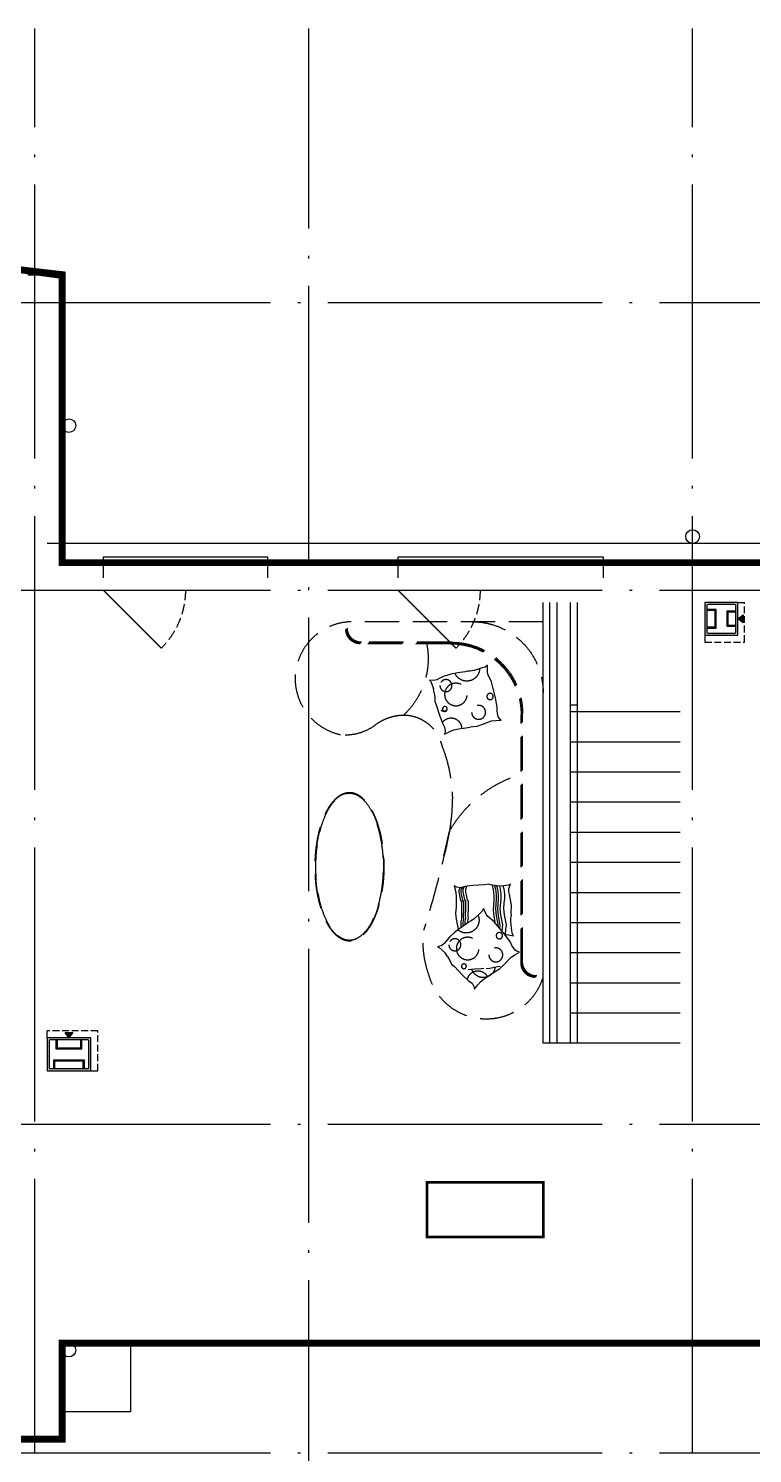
# Model space of a CAD drawing. Extents: x 23000734 to 24262965, y -11528137 to -9789882.
# Drawn here: x 24220570 to 24225852, y -9943845 to -9933440 of the extents above; entities that cross this region are included whole.
import ezdxf

# ---------------------------------------------------------------- set-up
doc = ezdxf.new("R2010")
doc.units = 0
doc.header["$LTSCALE"] = 1000
for name, pattern in [('DASH', [0.35, 0.25, -0.1]), ('DASHDOTX2', [50.8, 25.4, -12.7, 0, -12.7]), ('DOTE', [2.4200000000000004, 2, -0.2, 0.02, -0.2])]:
    doc.linetypes.add(name, pattern=pattern)
for name, color, linetype in [('0-0全面积', 3, 'Continuous'), ('0-厨卫洁具', 95, 'Continuous'), ('0-开启示意', 154, 'Continuous'), ('0-看线', 173, 'Continuous'), ('_0', 7, 'Continuous'), ('A-SURFACE', 6, 'Continuous'), ('B-家具', 167, 'DASHDOTX2'), ('DOTE', 249, 'DOTE'), ('PUB_STRM', 4, 'Continuous'), ('STAIR', 114, 'Continuous'), ('text_房间名称', 255, 'Continuous'), ('WINDOW', 4, 'Continuous')]:
    doc.layers.add(name, color=color, linetype=linetype)

# ---------------------------------------------------------------- blocks, each defined once
blk = doc.blocks.new('A$C07027C3E')
at = {"layer": '0-看线'}
for points in [[(3053.884583365172, 4959.766610726714), (3053.884583365172, 5109.766610726714), (1853.884583365172, 5109.766610726714), (1853.884583365172, 4959.766610726714)], [(5503.884583365172, 4959.766610726714), (5503.884583365172, 5109.766610726714), (4003.884583365172, 5109.766610726714), (4003.884583365172, 4959.766610726714)]]:
    blk.add_lwpolyline(points, dxfattribs=at)
blk = doc.blocks.new('KC')
at = {"layer": '0-开启示意', "linetype": 'DASH', "ltscale": 0.3, "const_width": 10}
blk.add_lwpolyline([(245355.2100543217, 107837.9834782778), (244930.9459856096, 107413.7194095703)], dxfattribs=at)
at = {"layer": '0-开启示意', "linetype": 'DASH', "ltscale": 0.3}
blk.add_lwpolyline([(245355.21005432, 107837.9834782821), (244930.9459856096, 107413.7194095703)], dxfattribs=at)
blk.add_arc((245355.2100543217, 107837.9834782821), 600, 179.9999999999959, 224.9999999996552, dxfattribs=at)
blk = doc.blocks.new('A$C007E41BD')
at = {"layer": '0-开启示意', "extrusion": (0, 0, -1), "zscale": -1}
for p in [(-246265.1144786105, -102747.5008183569), (-248415.1144786105, -102747.5008183569)]:
    blk.add_blockref('KC', p, dxfattribs=at)
blk = doc.blocks.new('A$C18965300')
at = {"layer": 'B-家具', "linetype": 'DASH'}
for p, q in [((-1113.864242620766, 732.9389249011874), (700.5357573963702, 732.9389249011874)), ((-1133.561265219003, 598.3941475823522), (-1079.183351028711, 649.440576562658)), ((-1124.232242621481, 722.5709249004722), (690.1677573956549, 722.5709249004722)), ((-1119.048242621124, 727.7549249008298), (695.3517573960125, 727.7549249008298)), ((-1079.183351028711, 649.440576562658), (-1063.159661054611, 676.4265553448349)), ((-1063.159661054611, 676.4265553448349), (-1052.873569138348, 692.6833180096)), ((-1052.873569138348, 692.6833180096), (-1044.696771249175, 711.1212405543774)), ((-1044.696771249175, 711.1212405543774), (-1037.590185862035, 692.466762887314)), ((-1037.590185862035, 692.466762887314), (-1029.560572884977, 679.6783835422248)), ((-1029.560572884977, 679.6783835422248), (-1012.967609647661, 666.0231717117131)), ((-1012.967609647661, 666.0231717117131), (-994.8583016097546, 654.2102776821703)), ((-994.8583016097546, 654.2102776821703), (-971.8729139566422, 644.5649978220463)), ((-971.8729139566422, 644.5649978220463), (-915.3738186657429, 604.2493493873626)), ((-924.6353971250355, 667.0582391154021), (-906.0745208002627, 656.5180051270872)), ((-915.2295577898622, 618.7432283852249), (-924.6353971250355, 667.0582391154021)), ((-906.0745208002627, 656.5180051270872), (-884.6292161680758, 655.3900965414941)), ((-884.6292161680758, 655.3900965414941), (-822.9269200600684, 647.3627900145948)), ((-822.9269200600684, 647.3627900145948), (-794.2076907157898, 648.2434388492256)), ((-794.2076907157898, 648.2434388492256), (-774.894374486059, 652.0095974057913)), ((-774.894374486059, 652.0095974057913), (-755.8318687751889, 651.0070113278925)), ((-755.8318687751889, 651.0070113278925), (-703.1591306217015, 653.0188013855368)), ((-703.1591306217015, 653.0188013855368), (-619.3187121041119, 638.5972109660506)), ((-619.3187121041119, 638.5972109660506), (-600.2298592627048, 633.8217163793743)), ((-600.2298592627048, 633.8217163793743), (-578.7549141272902, 633.8217163793743)), ((-578.7549141272902, 633.8217163793743), (-547.7354853227735, 645.7603734172881)), ((-554.8937621973455, 633.8217163793743), (-562.0521535798907, 576.5165756344795)), ((-547.7354853227735, 645.7603734172881), (-554.8937621973455, 633.8217163793743)), ((-1214.455408059061, 488.8238891642541), (-1186.783140331507, 528.8088324666023)), ((-1186.783140331507, 528.8088324666023), (-1164.213266778737, 564.9052378814667)), ((-1164.213266778737, 564.9052378814667), (-1133.561265219003, 598.3941475823522)), ((-1150.257544029504, 550.587128918618), (-1162.754893165082, 494.3881467245519)), ((-1147.445652689785, 570.2570669278502), (-1150.257544029504, 550.587128918618)), ((-915.9662177413702, 604.736865375191), (-915.2295577898622, 618.7432283852249)), ((-875.097979914397, 609.4592994879931), (-915.8722940720618, 606.5226676538587)), ((-915.3738186657429, 604.2493493873626), (-821.3464545719326, 526.869344599545)), ((-845.2501519732177, 586.3702740911394), (-888.3792768232524, 582.0341379195452)), ((-843.8706690780818, 612.5988455042243), (-875.097979914397, 609.4592994879931)), ((-848.636218007654, 567.4201421383768), (-868.2277936898172, 565.4504351187497)), ((-776.0229490324855, 539.691073866561), (-854.3056302964687, 553.993163285777)), ((-775.2705091275275, 553.9974664114416), (-848.636218007654, 567.4201421383768)), ((-771.8844430930912, 572.9475983642042), (-845.2501519732177, 586.3702740911394)), ((-770.5049601979554, 599.1761697754264), (-843.8706690780818, 612.5988455042243)), ((-781.6665230691433, 523.2506427541375), (-827.21384543553, 531.6979254856706)), ((-821.3464545719326, 526.869344599545), (-782.8357009030879, 479.7258601319045)), ((-736.5185201466084, 518.4851307552308), (-781.6665230691433, 523.2506427541375)), ((-730.8749461099505, 534.925561869517), (-776.0229490324855, 539.691073866561)), ((-730.1225062012672, 549.2319544125348), (-775.2705091275275, 553.9974664114416)), ((-726.7364401705563, 568.1820863652974), (-771.8844430930912, 572.9475983642042)), ((-725.3569572754204, 594.4106577783823), (-770.5049601979554, 599.1761697754264)), ((-659.8827390819788, 523.986452896148), (-736.5185201466084, 518.4851307552308)), ((-655.1104399971664, 540.7006045207381), (-730.8749461099505, 534.925561869517)), ((-655.1104399971664, 555.0267705619335), (-730.1225062012672, 549.2319544125348)), ((-684.29167830199, 571.4671839624643), (-726.7364401705563, 568.1820863652974)), ((-682.9121954105794, 597.6957553755492), (-725.3569572754204, 594.4106577783823)), ((-652.7243477031589, 574.1285900510848), (-684.29167830199, 571.4671839624643)), ((-652.7243477031589, 600.393413130194), (-682.9121954105794, 597.6957553755492)), ((-626.4772179834545, 523.986452896148), (-659.8827390819788, 523.986452896148)), ((-621.7049188986421, 555.0267705619335), (-655.1104399971664, 555.0267705619335)), ((-621.7049188986421, 540.7006045207381), (-655.1104399971664, 540.7006045207381)), ((-619.3188266046345, 600.393413130194), (-652.7243477031589, 600.393413130194)), ((-619.3188266046345, 574.1285900510848), (-652.7243477031589, 574.1285900510848)), ((-588.2995123006403, 519.2111171688884), (-626.4772179834545, 523.986452896148)), ((-583.5272132121027, 550.251434834674), (-621.7049188986421, 555.0267705619335)), ((-583.5272132121027, 535.9252687934786), (-621.7049188986421, 540.7006045207381)), ((-581.1411209218204, 595.6180774029344), (-619.3188266046345, 600.393413130194)), ((-581.1411209218204, 569.3532543238252), (-619.3188266046345, 574.1285900510848)), ((-559.4297720529139, 543.8211415410042), (-583.5272132121027, 550.251434834674)), ((-557.3035262450576, 528.9275964144617), (-583.5272132121027, 535.9252687934786)), ((-560.3588268719614, 590.0724161379039), (-581.1411209218204, 595.6180774029344)), ((-561.0902071595192, 564.002758583054), (-581.1411209218204, 569.3532543238252)), ((-562.0521535798907, 576.5165756344795), (-559.6660612858832, 545.476257968694)), ((-559.6660612858832, 545.476257968694), (-554.8937621973455, 512.0481135770679)), ((645.6161749772727, 506.2837260812521), (648.5015486069024, 537.5355469919741)), ((648.5015486069024, 537.5355469919741), (650.8115905374289, 556.6339690610766)), ((650.2801742181182, 576.7966724541038), (664.7076156884432, 563.0002227090299)), ((650.8115905374289, 556.6339690610766), (650.2801742181182, 576.7966724541038)), ((664.7076156884432, 563.0002227090299), (677.4501052647829, 554.8979828804731)), ((677.4501052647829, 554.8979828804731), (698.2986762337387, 549.6894967742264)), ((698.2986762337387, 549.6894967742264), (719.7257315702736, 546.7959172073752)), ((719.7257315702736, 546.7959172073752), (744.6259210295975, 547.9535156097263)), ((744.6259210295975, 547.9535156097263), (812.9618581905961, 535.8003691211343)), ((812.9618581905961, 535.8003691211343), (931.1044795997441, 506.2854348346591)), ((-1284.202063199133, 404.0720963068306), (-1256.255092743784, 430.5165264382958)), ((-1256.255092743784, 430.5165264382958), (-1235.027837220579, 456.3105657286942)), ((-1235.027837220579, 456.3105657286942), (-1214.455408059061, 488.8238891642541)), ((-1164.941926907748, 432.2547589819878), (-1167.44134157896, 383.5473352130502)), ((-1162.442466270179, 449.7391599770635), (-1164.941926907748, 432.2547589819878)), ((-1162.754893165082, 494.3881467245519), (-1164.31696594879, 467.8488349858671)), ((-758.6260410659015, 422.7198152057827), (-801.7354283742607, 377.8512101341039)), ((-782.8357009030879, 479.7258601319045), (-769.9300083145499, 469.1050949543715)), ((-769.9300083145499, 469.1050949543715), (-725.4754551574588, 447.9721164852381)), ((-744.9799690172076, 439.3016723450273), (-758.6260410659015, 422.7198152057827)), ((-725.4754551574588, 447.9721164852381), (-744.9799690172076, 439.3016723450273)), ((-554.4250191561878, 510.171861730516), (-588.2995123006403, 519.2111171688884)), ((-552.5076699070632, 457.1306406967342), (-557.2799689918756, 371.1728501487523)), ((-554.8937621973455, 512.0481135770679), (-547.7354853227735, 483.3954637758434)), ((-547.7354853227735, 483.3954637758434), (-552.5076699070632, 457.1306406967342)), ((605.1169462911785, 393.4292953554541), (618.4217500351369, 436.8347612544894)), ((618.4217500351369, 436.8347612544894), (645.6161749772727, 506.2837260812521)), ((931.1044795997441, 506.2854348346591), (986.1259022727609, 480.2425985299051)), ((986.1259022727609, 480.2425985299051), (1002.341525971889, 476.1915366686881)), ((1002.341525971889, 476.1915366686881), (1051.563574645668, 476.1917884275317)), ((1032.465856354684, 439.1523874867707), (1012.796085402369, 380.120945814997)), ((1037.67085628584, 459.9870039746165), (1032.465856354684, 439.1523874867707)), ((1051.563574645668, 476.1917884275317), (1037.67085628584, 459.9870039746165)), ((-1314.320204820484, 382.5046325232834), (-1284.202063199133, 404.0720963068306)), ((-1293.505988333374, 377.7363190092146), (-1314.320204820484, 382.5046325232834)), ((-1270.192992080003, 364.7313845399767), (-1293.505988333374, 377.7363190092146)), ((-1252.290203560144, 337.6373141091317), (-1270.192992080003, 364.7313845399767)), ((-1210.747005604208, 294.1786671355367), (-1252.290203560144, 337.6373141091317)), ((-1167.44134157896, 383.5473352130502), (-1172.127881918103, 335.1525692529976)), ((-838.6589107848704, 321.711360629648), (-868.3286229036748, 278.1433353498578)), ((-844.0248111188412, 313.8318881075829), (-816.5303921215236, 314.6749792546034)), ((-826.5290608815849, 336.4507990218699), (-838.6589107848704, 321.711360629648)), ((-829.0936848931015, 333.3344275951385), (-815.5271250084043, 333.7504337150604)), ((-818.0864816233516, 354.2246840670705), (-826.5290608815849, 336.4507990218699)), ((-801.7354283742607, 377.8512101341039), (-818.0864816233516, 354.2246840670705)), ((-816.5303921215236, 314.6749792546034), (-797.2170758880675, 318.441137811169)), ((-815.5271250084043, 333.7504337150604), (-796.2138087749481, 337.516592271626)), ((-797.2170758880675, 318.441137811169), (-778.1545701771975, 317.4385517332703)), ((-796.2138087749481, 337.516592271626), (-777.1513030640781, 336.5140061937273)), ((-778.1545701771975, 317.4385517332703), (-725.48183202371, 319.4503417890519)), ((-777.1513030640781, 336.5140061937273), (-724.4785649105906, 338.5257962495089)), ((-725.48183202371, 319.4503417890519), (-672.9345074743032, 319.0776008889079)), ((-724.4785649105906, 338.5257962495089), (-671.9312403611839, 338.1530553493649)), ((-664.6546946652234, 311.479882678017), (-672.9345074743032, 319.0776008889079)), ((-664.6546946652234, 330.5817021671683), (-671.9312403611839, 338.1530553493649)), ((-664.6546946652234, 330.5817021671683), (-624.0908966884017, 323.4185397159308)), ((-624.0908966884017, 323.4185397159308), (-605.0020438469946, 318.6430451292545)), ((-605.0020438469946, 318.6430451292545), (-583.52709871158, 318.6430451292545)), ((-583.52709871158, 318.6430451292545), (-562.6140355728567, 326.6919969655573)), ((-557.2799689918756, 371.1728501487523), (-564.438245870173, 311.479882678017)), ((592.406306989491, 303.1459412332624), (600.2309562787414, 351.1389090064913)), ((605.1169462911785, 393.4292953554541), (600.2309562787414, 351.1389090064913)), ((1003.552302639931, 313.5658653471619), (995.4620554447174, 261.4792783576995)), ((1008.178972329944, 332.0855367910117), (1003.552302639931, 313.5658653471619)), ((1012.796085402369, 380.120945814997), (1008.172694746405, 351.7626324798912)), ((1008.172694746405, 351.7626324798912), (1008.178972329944, 332.0855367910117)), ((-1147.407301720232, 235.8725910689682), (-1210.747005604208, 294.1786671355367)), ((-1130.159389462322, 215.4979941453785), (-1147.407301720232, 235.8725910689682)), ((-1103.486608501524, 202.8181666843593), (-1130.159389462322, 215.4979941453785)), ((-899.8420930057764, 236.0926343426108), (-933.5266116112471, 198.9187987353653)), ((-868.3286229036748, 278.1433353498578), (-899.8420930057764, 236.0926343426108)), ((-876.6024113297462, 262.8409110791981), (-880.0567746981978, 262.4936146754771)), ((-803.2367024496198, 249.4182353522629), (-876.6024113297462, 262.8409110791981)), ((-862.4011333137751, 286.8474648408592), (-851.5201158002019, 285.4318730663508)), ((-853.3900875672698, 300.0795942023396), (-850.7676675543189, 299.738424250856)), ((-851.5201158002019, 285.4318730663508), (-822.8008864596486, 286.3125219009817)), ((-850.7676675543189, 299.738424250856), (-822.0484382100403, 300.6190730854869)), ((-822.8008864596486, 286.3125219009817), (-803.4875702299178, 290.0786804575473)), ((-822.0484382100403, 300.6190730854869), (-802.7351219803095, 304.3852316420525)), ((-803.4875702299178, 290.0786804575473), (-784.4250645190477, 289.0760943777859)), ((-758.0886995270848, 244.6527233533561), (-803.2367024496198, 249.4182353522629)), ((-802.7351219803095, 304.3852316420525), (-783.6726162694395, 303.3826455641538)), ((-784.4250645190477, 289.0760943777859), (-731.752326361835, 291.0878844354302)), ((-783.6726162694395, 303.3826455641538), (-730.999878115952, 305.3944356199354)), ((-715.6439376622438, 247.937820950523), (-758.0886995270848, 244.6527233533561)), ((-731.752326361835, 291.0878844354302), (-679.2050018124282, 290.7151435352862)), ((-730.999878115952, 305.3944356199354), (-678.45255356282, 305.0216947197914)), ((-666.4888020716608, 249.3990884851664), (-715.0926003046334, 247.9088235478848)), ((-669.4268792495131, 282.8272328767926), (-679.2050018124282, 290.7151435352862)), ((-669.4268792495131, 297.1535577774048), (-678.45255356282, 305.0216947197914)), ((-669.4268792495131, 297.1535577774048), (-628.8630812726915, 289.9903953261673)), ((-669.4268792495131, 282.8272328767926), (-628.8630812726915, 275.6640704255551)), ((-633.0832809731364, 249.3990884851664), (-666.4888020716608, 249.3990884851664)), ((-664.6546946652234, 311.479882678017), (-624.0908966884017, 304.3167202286422)), ((-594.9055752903223, 244.6237527597696), (-633.0832809731364, 249.3990884851664)), ((-628.8630812726915, 289.9903953261673), (-609.7742284312844, 285.214900739491)), ((-628.310981888324, 275.6640704255551), (-609.222129046917, 270.8885758388788)), ((-624.0908966884017, 304.3167202286422), (-605.0020438469946, 299.5412256401032)), ((-609.7742284312844, 285.214900739491), (-588.2992832958698, 285.214900739491)), ((-609.222129046917, 270.8885758388788), (-587.7471839115024, 270.8885758388788)), ((-605.0020438469946, 299.5412256401032), (-583.52709871158, 299.5412256401032)), ((-559.1139618977904, 235.072922443971), (-594.9055752903223, 244.6237527597696)), ((-588.2992832958698, 285.214900739491), (-570.3955723494291, 292.1056228745729)), ((-587.7471839115024, 270.8885758388788), (-572.7443987093866, 276.6627990920097)), ((-583.52709871158, 299.5412256401032), (-566.0396849997342, 306.2717246487737)), ((-564.438245870173, 311.479882678017), (-573.9827295430005, 280.4395650122315)), ((-573.9827295430005, 280.4395650122315), (-569.2104304544628, 254.1745830737054)), ((-568.6583310700953, 254.1745830737054), (-559.1139618977904, 235.072922443971)), ((565.8029493279755, 196.6578026600182), (579.6892359852791, 232.5397213026881)), ((579.6892359852791, 232.5397213026881), (587.7859148792922, 264.9491741023958)), ((587.7859148792922, 264.9491741023958), (592.406306989491, 303.1459412332624)), ((985.0551804937422, 209.9714419934899), (970.5936885140836, 161.9359749164432)), ((995.4620554447174, 261.4792783576995), (985.0551804937422, 209.9714419934899)), ((1213.751757401973, 209.3549248948693), (1213.751757401973, -446.9250751100481)), ((1218.935757398605, 214.538924895227), (1218.935757398605, -441.7410751096904)), ((-1074.642583616078, 185.2614612914622), (-1103.486608501524, 202.8181666843593)), ((-1074.642583616078, 185.2614612914622), (-1049.158611617982, 167.3795730099082)), ((-1009.459244407713, 125.4381618965417), (-1049.158611617982, 167.3795730099082)), ((-1004.789488893002, 112.3245871290565), (-1009.459244407713, 125.4381618965417)), ((-994.2968774586916, 143.8625261951238), (-1004.789488893002, 112.3245871290565)), ((-980.6508054099977, 160.4443833362311), (-994.2968774586916, 143.8625261951238)), ((-964.833562195301, 172.1492741275579), (-980.6508054099977, 160.4443833362311)), ((-933.5266116112471, 198.9187987353653), (-964.833562195301, 172.1492741275579)), ((547.8618915230036, 164.2482918091118), (565.8029493279755, 196.6578026600182)), ((568.7073098272085, 168.8782980032265), (547.8618915230036, 164.2482918091118)), ((595.3458245545626, 167.1423118207604), (568.7073098272085, 168.8782980032265)), ((623.1472495943308, 150.3590089548379), (595.3458245545626, 167.1423118207604)), ((679.3253327533603, 128.9460627380759), (623.1472495943308, 150.3590089548379)), ((761.5633907690644, 103.4820016268641), (679.3253327533603, 128.9460627380759)), ((944.5526727698743, 106.9556531589478), (939.3476728387177, 86.12103667110205)), ((953.8124438561499, 124.3178618550301), (944.5526727698743, 106.9556531589478)), ((970.5936885140836, 161.9359749164432), (953.8124438561499, 124.3178618550301)), ((1208.567757401615, 204.1709248963743), (1208.567757401615, -452.1090751104057)), ((785.8884026482701, 92.4861626829952), (761.5633907690644, 103.4820016268641)), ((815.4216935001314, 92.48629833571613), (785.8884026482701, 92.4861626829952)), ((849.0097832605243, 89.01413728483021), (815.4216935001314, 92.48629833571613)), ((849.0097832605243, 89.01413728483021), (879.702887263149, 83.80567072704434)), ((933.5643149092793, 62.97136405110359), (879.702887263149, 83.80567072704434)), ((943.4120006114244, 53.13289129920304), (933.5643149092793, 62.97136405110359)), ((939.3476728387177, 86.12103667110205), (943.4120006114244, 53.13289129920304))]:
    blk.add_line(p, q, dxfattribs=at)
blk.add_lwpolyline([(-159.409359306097, 200.160083161667, 0.02368159392301513), (-885.4462034218013, 10.64414131455123, -0.1136391076173525), (-1222.728242751211, 53.83492493256927, -0.7471404167957422), (-1222.728242624551, 883.2749249022454), (1369.271757401526, 883.2749249022454), (1369.271757401526, -545.421075111255, -0.8545498157213984), (542.941362567246, -594.4482949730009, -0.2007713698188109), (623.8703922592103, -330.0977931916714, 0.1480180183286085), (688.0573604516685, -134.307429632172, 0.3426024481902918), (467.6374166347086, 143.0849720556289, 0.08586175529205625), (91.45764999464154, 220.857871176675, 0.06737576529261004), (-342.333157081157, 159.2930141985416)], format="xyb", close=True, dxfattribs=at)
blk.add_lwpolyline([(850.8717573955655, 883.2749249022454, -0.414213562373095), (1369.271757401526, 364.8749248962849, -0.414213562373095)], format="xyb", dxfattribs=at)
for centre, radius in [((-1063.562313504517, 538.1172404401004), 50.81902921235302), ((-923.2298085652292, 563.9422871861607), 23.16182334080002), ((707.5202121734619, 412.4498720746487), 50.81902921235302), ((823.172399699688, 496.0244884565473), 23.16182334080002), ((-1147.01535968855, 305.5774974878877), 17.47761385257932), ((-1016.987930703908, 332.4456865377724), 82.2346762740514), ((837.8873504661024, 246.6959265097976), 82.2346762740514), ((-989.5332271195948, 239.1958789266646), 43.85171958077342), ((902.7190890386701, 174.2657322343439), 43.85171958077342), ((731.9899656586349, 166.6036312356591), 17.47761385257932)]:
    blk.add_circle(centre, radius, dxfattribs=at)
for centre, radius, start, end in [((-1113.864242620766, 836.6189249008894), 103.6800000010058, 180, 270), ((-1124.232242621481, 826.2509249020368), 103.6800000010058, 180, 270), ((-1119.048242621124, 831.4349249023944), 103.6800000010058, 180, 270), ((-613.4500599838793, 989.0641628392041), 910.2321708245654, 299.9218671843123, 343.6571457393208), ((700.5357573963702, 214.538924895227), 518.4000000050291, 0, 90), ((690.1677573956549, 204.1709248963743), 518.4000000050291, 0, 90), ((695.3517573960125, 209.3549248948693), 518.4000000050291, 0, 90), ((-1142.250842273235, 446.2479188367724), 86.77818633739643, 98.01547143607952, 251.8014157889238), ((-1256.911724995822, 407.1731627006084), 77.31873006126196, 278.3826197004414, 63.45230746868112), ((1029.499075848609, 326.0923172254115), 93.78789815643209, 92.12421289342238, 245.910157287019), ((-809.8471581526101, 321.88441250287), 93.78789815643209, 66.6982580353167, 220.4842026352305), ((589.1185446195304, 211.1754535846412), 77.31873006126196, 303.8085744668058, 88.87826208198156), ((738.8887185752392, 157.3655313886702), 24.75000000024011, 134.9018939725825, 224.9018941235095), ((1099.107041869313, -518.278808766976), 562.4907647175163, 78.7786409846313, 136.9507318102786), ((1312.247757401317, -452.1090751104057), 103.6800000010058, 180, 270), ((1317.431757401675, -446.9250751100481), 103.6800000010058, 180, 270), ((1322.615757402033, -441.7410751096904), 103.6800000010058, 180, 270)]:
    blk.add_arc(centre, radius, start, end, dxfattribs=at)
blk.add_ellipse((-419.9298356808722, -529.673097724095), major_axis=(-535.1345667615533, 7.358311904940207e-09), ratio=0.4631579810872518, start_param=1.570796326801265, end_param=7.853981633980851, dxfattribs=at)
for points, knots in [([(120.604731079191, -529.673097724095), (120.604731079191, -522.1540050078183), (119.8981122970581, -514.6351376045495), (117.0844697840512, -499.680656934157), (114.9777468219399, -492.245303530246), (109.3980422802269, -477.5298674106598), (105.925356131047, -470.2497291397303), (93.56520278006792, -448.7962578143924), (82.72012180835009, -434.9395147934556), (56.19914411753416, -408.4214735273272), (40.52190899848938, -395.7580706402659), (4.812947385013103, -371.9326173830777), (-15.21936868131161, -360.7708780188113), (-59.05476900935173, -340.2403570730239), (-82.85754461586475, -330.8721749391407), (-133.5394823141396, -314.186261979863), (-160.4179587103426, -306.8689754009247), (-216.4628958627582, -294.4915324486792), (-245.6285188570619, -289.4316613189876), (-305.3888692855835, -281.714037347585), (-335.9826889298856, -279.0564456023276), (-397.6965202540159, -276.2201061993837), (-428.8155934140086, -276.0414149835706), (-490.6608203388751, -278.1681388001889), (-521.3860336206853, -280.4735116418451), (-581.5365256406367, -287.5019617360085), (-610.9608901962638, -292.22489371337), (-667.642700497061, -303.9531801342964), (-694.8992950282991, -310.9582689777017), (-746.4452548995614, -327.052786860615), (-770.7339040525258, -336.141796650365), (-812.0506253764033, -354.5562415197492), (-829.6194851696491, -363.6117039564997), (-861.7998120263219, -382.8471499402076), (-876.4113796204329, -393.0269101075828), (-902.3704122975469, -414.3301809132099), (-913.7183961719275, -425.4539112504572), (-932.8902126587927, -448.4554759785533), (-940.7143243215978, -460.3348939791322), (-951.2985386326909, -481.950421243906), (-954.7940324321389, -491.5821992363781), (-959.4150718301535, -511.0238991566002), (-960.5394140779972, -520.8331733737141), (-960.3816107138991, -540.4470556024462), (-959.0995236858726, -550.2500189933926), (-954.1676047742367, -569.6680471580476), (-950.518994178623, -579.2825702540576), (-940.9453926496208, -598.1801212597638), (-935.0210868529975, -607.4637409765273), (-921.0059286057949, -625.5924344342202), (-912.9150534942746, -634.4380479156971), (-891.8036294542253, -654.312634523958), (-878.0319983698428, -665.1476821638644), (-847.250304620713, -685.7017671559006), (-830.2399618439376, -695.4206449948251), (-793.3504230976105, -713.5541864745319), (-773.4713363721967, -721.9685579240322), (-731.275680065155, -737.3224349319935), (-708.959405105561, -744.2617049515247), (-662.3757773563266, -756.5206773970276), (-638.1088019125164, -761.8402147106826), (-588.1548076681793, -770.7469869330525), (-562.4682069420815, -774.3341140858829), (-510.2385603561997, -779.6993398852646), (-483.6959540508687, -781.4773778747767), (-430.3375282250345, -783.1861992552876), (-403.5221578218043, -783.1169639211148), (-350.2076952792704, -781.132687041536), (-323.7090518996119, -779.2176672611386), (-271.6102877743542, -773.5828960184008), (-246.0106054469943, -769.8632084988058), (-196.271412845701, -760.6985265966505), (-172.132318418473, -755.2536438349634), (-125.842489734292, -742.7537393085659), (-103.692128546536, -735.6988874934614), (-61.86256550252438, -720.1257792711258), (-42.1836490817368, -711.6077639013529), (-5.724289570003748, -693.2805079054087), (11.0560651384294, -683.4715601876378), (41.35260695591569, -662.7518911082298), (54.86911199241877, -651.8412989415228), (78.33131089434028, -629.1174813527614), (88.27769181877375, -617.30340629071), (102.9359000623226, -595.1080957613885), (108.2580242864788, -584.8355086259544), (116.1574619710445, -563.9769540317357), (118.7331322096288, -553.3907320704311), (120.3670621365309, -538.3987885620445), (120.604731079191, -534.0359507910907), (120.604731079191, -529.673097724095)], [3.141592653589843, 3.141592653589843, 3.141592653589843, 3.141592653589843, 3.228514918405197, 3.228514918405197, 3.315437183220552, 3.315437183220552, 3.402359448035906, 3.402359448035906, 3.575376949732441, 3.575376949732441, 3.748394451428977, 3.748394451428977, 3.921411953125513, 3.921411953125513, 4.094429454822048, 4.094429454822048, 4.267446956518584, 4.267446956518584, 4.44046445821512, 4.44046445821512, 4.613481959911655, 4.613481959911655, 4.786499461608191, 4.786499461608191, 4.959516963304726, 4.959516963304726, 5.132534465001262, 5.132534465001262, 5.305551966697798, 5.305551966697798, 5.478569468394333, 5.478569468394333, 5.623969287258506, 5.623969287258506, 5.769369106122678, 5.769369106122678, 5.91476892498685, 5.91476892498685, 6.060168743851023, 6.060168743851023, 6.173540184206474, 6.173540184206474, 6.286911624561926, 6.286911624561926, 6.400283064917377, 6.400283064917377, 6.513654505272829, 6.513654505272829, 6.62702594562828, 6.62702594562828, 6.740397385983732, 6.740397385983732, 6.889618605575651, 6.889618605575651, 7.038839825167569, 7.038839825167569, 7.188061044759488, 7.188061044759488, 7.337282264351407, 7.337282264351407, 7.486503483943325, 7.486503483943325, 7.635724703535244, 7.635724703535244, 7.784945923127163, 7.784945923127163, 7.934167142719081, 7.934167142719081, 8.083388362311, 8.083388362311, 8.232609581902919, 8.232609581902919, 8.381830801494838, 8.381830801494838, 8.531052021086756, 8.531052021086756, 8.680273240678675, 8.680273240678675, 8.829494460270594, 8.829494460270594, 8.978715679862512, 8.978715679862512, 9.127936899454431, 9.127936899454431, 9.251139688837196, 9.251139688837196, 9.37434247821996, 9.37434247821996, 9.424777960769429, 9.424777960769429, 9.424777960769429, 9.424777960769429]), ([(117.904731079936, -529.673097724095), (117.904731079936, -521.970220034942), (117.1463483832777, -514.2674884106964), (114.1236036270857, -498.9410446286201), (111.859436891973, -491.317495027557), (104.3077584393322, -472.3323279675096), (98.06288299709558, -461.0692288652062), (82.33414519578218, -439.1019242405891), (72.85045283287764, -428.3969851937145), (50.83984210342169, -407.7293895184994), (38.31275295093656, -397.7665533628315), (10.4554332010448, -378.7551580052823), (-4.874820042401552, -369.7067023739219), (-38.04994468390942, -352.6845917459577), (-55.89469277113676, -344.7110874541104), (-93.76349728927016, -329.9833992421627), (-113.7873494103551, -323.2293448019773), (-155.6374105736613, -311.0646858662367), (-177.4633718766272, -305.6541804540902), (-222.5059625543654, -296.2769135143608), (-245.7223187051713, -292.3102233391255), (-293.1071469336748, -285.8945007640868), (-317.2753299921751, -283.4455149807036), (-366.1068642996252, -280.1109760478139), (-390.7699175104499, -279.22544651106), (-440.1246798671782, -279.0344081688672), (-464.8160878159106, -279.7289007063955), (-513.7604941427708, -282.6849357318133), (-538.0131938010454, -284.9464573282748), (-585.6215858832002, -290.9943135958165), (-608.9769878685474, -294.7806045059115), (-654.3495154045522, -303.8074629511684), (-676.3663653954864, -309.0479622669518), (-718.6463655941188, -320.8860738556832), (-738.9092642664909, -327.4835905916989), (-777.2997312583029, -341.9143901467323), (-795.4270885363221, -349.7475471328944), (-829.2056505568326, -366.5074085388333), (-844.8567191697657, -375.4339631516486), (-873.3880591988564, -394.2217124979943), (-886.2683320306242, -404.0827898811549), (-909.0119002349675, -424.5683179795742), (-918.8753585219383, -435.1928942464292), (-935.3850270658731, -457.0227173045278), (-942.0311636254191, -468.2286404073238), (-951.9481268636882, -491.0158831197768), (-955.2176994271576, -502.5976362060755), (-958.2824725694954, -525.886661728844), (-958.0765730440617, -537.5921943169087), (-954.1949236467481, -560.8487380407751), (-950.5204810798168, -572.3982529919595), (-939.8103350065649, -595.0945775657892), (-932.7757329232991, -606.2419667635113), (-915.5106963180006, -627.9325131811202), (-905.2802589647472, -638.4762821812183), (-881.8292512446642, -658.7795499544591), (-868.6085303984582, -668.5391273796558), (-839.4284826330841, -687.1044423319399), (-823.4691742137074, -695.910051940009), (-789.1119791716337, -712.4102947972715), (-770.7142402343452, -720.104779785499), (-731.8260001130402, -734.2427615206689), (-711.3357160501182, -740.6861360426992), (-668.6483125798404, -752.2031868193299), (-646.451448187232, -757.2767709400505), (-600.769736468792, -765.9600518140942), (-577.2851668559015, -769.5696833524853), (-529.4717805422843, -775.2577382866293), (-505.1432555727661, -777.3361206781119), (-456.1020050495863, -779.922808824107), (-431.3895788006485, -780.4310963265598), (-382.0479928478599, -779.8680625949055), (-357.4191342629492, -778.7967453133315), (-308.7105424776673, -775.094519302249), (-284.6311065591872, -772.4636368397623), (-237.476612213999, -765.6913948636502), (-214.4018413200974, -761.5500847660005), (-169.6925262920558, -751.8340678028762), (-148.0582529678941, -746.259435378015), (-106.6379749327898, -733.7799706049263), (-86.85221402347088, -726.8752408400178), (-49.50142977386713, -711.8622524458915), (-31.9366036914289, -703.7541267704219), (0.6421225257217884, -686.4809623304754), (15.65591278299689, -677.3160743266344), (42.84945631399751, -658.0916056372225), (55.02925342693925, -648.0321118477732), (76.32002994790673, -627.1922399625182), (85.4311816431582, -616.4116242844611), (100.394572660327, -594.3159326184541), (106.2465308494866, -583.0000804681331), (114.5446166098118, -560.0480494759977), (116.9892423935235, -548.4118483625352), (117.8337370492518, -534.3891594223678), (117.904731079936, -532.0311287790537), (117.904731079936, -529.673097724095)], [3.141592653589843, 3.141592653589843, 3.141592653589843, 3.141592653589843, 3.232685788470115, 3.232685788470115, 3.323778923350388, 3.323778923350388, 3.461804225575106, 3.461804225575106, 3.599829527799824, 3.599829527799824, 3.737854830024542, 3.737854830024542, 3.87588013224926, 3.87588013224926, 4.013905434473978, 4.013905434473978, 4.151930736698696, 4.151930736698696, 4.289956038923414, 4.289956038923414, 4.427981341148132, 4.427981341148132, 4.56600664337285, 4.56600664337285, 4.704031945597568, 4.704031945597568, 4.842057247822286, 4.842057247822286, 4.980082550047004, 4.980082550047004, 5.118107852271722, 5.118107852271722, 5.25613315449644, 5.25613315449644, 5.394158456721158, 5.394158456721158, 5.532183758945876, 5.532183758945876, 5.670209061170594, 5.670209061170594, 5.808234363395312, 5.808234363395312, 5.94625966562003, 5.94625966562003, 6.084284967844748, 6.084284967844748, 6.222310270069466, 6.222310270069466, 6.360335572294184, 6.360335572294184, 6.498360874518902, 6.498360874518902, 6.63638617674362, 6.63638617674362, 6.774411478968338, 6.774411478968338, 6.912436781193056, 6.912436781193056, 7.050462083417774, 7.050462083417774, 7.188487385642492, 7.188487385642492, 7.32651268786721, 7.32651268786721, 7.464537990091928, 7.464537990091928, 7.602563292316646, 7.602563292316646, 7.740588594541363, 7.740588594541363, 7.878613896766081, 7.878613896766081, 8.0166391989908, 8.0166391989908, 8.15466450121552, 8.15466450121552, 8.292689803440238, 8.292689803440238, 8.430715105664957, 8.430715105664957, 8.568740407889676, 8.568740407889676, 8.706765710114395, 8.706765710114395, 8.844791012339114, 8.844791012339114, 8.982816314563832, 8.982816314563832, 9.120841616788551, 9.120841616788551, 9.25886691901327, 9.25886691901327, 9.396892221237989, 9.396892221237989, 9.424777960769429, 9.424777960769429, 9.424777960769429, 9.424777960769429])]:
    blk.add_open_spline(points, degree=3, knots=knots, dxfattribs=at)
blk = doc.blocks.new('A$C137C6FDA')
at = {"xscale": -1, "rotation": 270}
blk.add_blockref('A$C18965300', (5290.693216063082, 3301.419680308551), dxfattribs=at)
blk = doc.blocks.new('A$C06A70365')
at = {"layer": '0-厨卫洁具'}
h = blk.add_hatch(color=256, dxfattribs=at)
h.paths.add_polyline_path([(-114.5, 159), (-114.5, -81), (125.5, -81), (125.5, 159)])
edge = h.paths.add_edge_path(flags=16)
edge.add_arc((-91.5, 136), 8, 90, 180, ccw=False)
edge.add_line((-91.5, 144), (102.5, 144))
edge.add_arc((102.5, 136), 8, 0, 90, ccw=False)
edge.add_line((110.5, 136), (110.5, -58))
edge.add_arc((102.5, -58), 8, -90, 0, ccw=False)
edge.add_line((102.5, -66), (-91.5, -66))
edge.add_arc((-91.5, -58), 8, 180, 270, ccw=False)
edge.add_line((-99.5, -58), (-99.5, 136))
for points in [[(53.5, -23), (110.5, -23), (110.5, -31), (45.5, -31), (45.5, 109), (110.5, 109), (110.5, 101), (53.5, 101)], [(-152.8999999985099, 67.79999999888241), (-152.8999999985099, 10.19999999925494), (-114.5, 39)], [(-42.5, -8), (-42.5, 86), (-99.5, 86), (-99.5, 94), (-34.5, 94), (-34.5, -16), (-99.5, -16), (-99.5, -8)]]:
    blk.add_hatch(color=256, dxfattribs=at).paths.add_polyline_path(points)
at = {"layer": '0-厨卫洁具', "linetype": 'DASH', "ltscale": 0.2}
blk.add_lwpolyline([(125.5, -131), (-164.5, -131), (-164.5, 159)], dxfattribs=at)
at = {"layer": '0-厨卫洁具'}
for points in [[(-114.5, 159), (-164.5, 159)], [(110.5, 109), (45.5, 109), (45.5, -31), (110.5, -31)], [(-99.5, 94), (-34.5, 94), (-34.5, -16), (-99.5, -16)], [(-99.5, 86), (-42.5, 86), (-42.5, -8), (-99.5, -8)], [(110.5, 101), (53.5, 101), (53.5, -23), (110.5, -23)], [(125.5, -81), (125.5, -131)]]:
    blk.add_lwpolyline(points, dxfattribs=at)
for points in [[(125.5, 159), (125.5, -81), (-114.5, -81), (-114.5, 159)], [(-152.8999999985099, 67.79999999888241), (-152.8999999985099, 10.19999999925494), (-114.5, 39)]]:
    blk.add_lwpolyline(points, close=True, dxfattribs=at)
blk.add_lwpolyline([(110.5, 136), (110.5, -58, -0.414213562373095), (102.5, -66), (-91.5, -66, -0.414213562373095), (-99.5, -58), (-99.5, 136, -0.414213562373095), (-91.5, 144), (102.5, 144, -0.414213562373095)], format="xyb", close=True, dxfattribs=at)
blk = doc.blocks.new('A$C1DB93570')
at = {"layer": '0-厨卫洁具'}
h = blk.add_hatch(color=256, dxfattribs=at)
h.paths.add_polyline_path([(-113, 185), (-113, -135), (127, -135), (127, 185)])
edge = h.paths.add_edge_path(flags=16)
edge.add_arc((-90, 162), 8, 90, 180, ccw=False)
edge.add_line((-90, 170), (104, 170))
edge.add_arc((104, 162), 8, 0, 90, ccw=False)
edge.add_line((112, 162), (112, -112))
edge.add_arc((104, -112), 8, -90, 0, ccw=False)
edge.add_line((104, -120), (-90, -120))
edge.add_arc((-90, -112), 8, 180, 270, ccw=False)
edge.add_line((-98, -112), (-98, 162))
for points in [[(-41, -62), (-41, 112), (-98, 112), (-98, 120), (-33, 120), (-33, -70), (-98, -70), (-98, -62)], [(55, -77), (112, -77), (112, -85), (47, -85), (47, 135), (112, 135), (112, 127), (55, 127)], [(-151.3999999985099, 53.79999999888241), (-151.3999999985099, -3.800000000745058), (-113, 25)]]:
    blk.add_hatch(color=256, dxfattribs=at).paths.add_polyline_path(points)
at = {"layer": '0-厨卫洁具', "linetype": 'DASH', "ltscale": 0.2}
blk.add_lwpolyline([(127, -185), (-163, -185), (-163, 185)], dxfattribs=at)
at = {"layer": '0-厨卫洁具'}
for points in [[(-113, 185), (-163, 185)], [(-98, 120), (-33, 120), (-33, -70), (-98, -70)], [(-98, 112), (-41, 112), (-41, -62), (-98, -62)], [(112, 135), (47, 135), (47, -85), (112, -85)], [(112, 127), (55, 127), (55, -77), (112, -77)], [(127, -135), (127, -185)]]:
    blk.add_lwpolyline(points, dxfattribs=at)
for points in [[(127, 185), (127, -135), (-113, -135), (-113, 185)], [(-151.3999999985099, 53.79999999888241), (-151.3999999985099, -3.800000000745058), (-113, 25)]]:
    blk.add_lwpolyline(points, close=True, dxfattribs=at)
blk.add_lwpolyline([(112, 162), (112, -112, -0.414213562373095), (104, -120), (-90, -120, -0.414213562373095), (-98, -112), (-98, 162, -0.414213562373095), (-90, 170), (104, 170, -0.414213562373095)], format="xyb", close=True, dxfattribs=at)
blk = doc.blocks.new('A$C5ADB5540')
at = {"extrusion": (0, 0, -1), "zscale": -1}
blk.add_blockref('A$C06A70365', (-6457.056967638433, 2185.871022693813), dxfattribs=at)
at = {"extrusion": (0, 0, -1), "zscale": -1, "rotation": 270}
blk.add_blockref('A$C1DB93570', (-1716.556967638433, -948.1289773061872), dxfattribs=at)

msp = doc.modelspace()

# ---------------------------------------------------------------- linework, layer by layer
msp.add_lwpolyline([(24227864.72500855, -9937199.565265361), (24220704.72575529, -9937199.565265626)])
at = {"layer": '0-0全面积', "linetype": 'DASH', "lineweight": 30, "const_width": 50}
for points in [[(24235314.72501194, -9948239.565288134), (24235314.72501194, -9948239.565288134), (24251014.72501096, -9948239.565288134), (24251014.7250047, -9948239.565260846), (24255314.72501196, -9948239.565264516), (24255314.72501196, -9937339.565261502), (24244514.72499232, -9937339.565154884), (24244514.72501305, -9935239.565254338), (24239314.72501196, -9935239.56526815), (24239314.72501196, -9937339.565256752), (24231914.7252105, -9937339.565260472), (24231914.71817137, -9941239.565243056), (24230214.68912333, -9941239.565243056), (24230214.72552887, -9937339.565269886), (24220814.7245046, -9937339.565269886), (24220814.7245046, -9935239.565290459), (24217714.72500139, -9935239.565259855), (24217714.72500138, -9938739.565267172), (24216014.72501428, -9938739.565267816), (24216014.72500812, -9937339.565256642), (24208214.72513809, -9937339.56526047), (24208214.72501314, -9941239.565243056), (24206814.72500861, -9941239.565243056)], [(24203414.7250448, -9948239.565288134), (24211614.72500879, -9948239.565288134), (24211614.72499914, -9943039.56526604), (24217714.7245046, -9943039.56526604), (24217714.7245046, -9943739.565245535), (24220814.7245046, -9943739.565245535), (24220814.7245046, -9943039.565269887), (24226814.72451276, -9943039.565269887), (24226814.72501934, -9948239.565288134), (24235314.72501194, -9948239.565288134)]]:
    msp.add_lwpolyline(points, dxfattribs=at)
at = {"layer": '_0'}
for points in [[(24224524.72500861, -9940849.565266518), (24224324.72500861, -9940849.565266518), (24224324.72500805, -9937629.5652888)], [(24224524.72500861, -9940849.565266518), (24224524.72500861, -9940849.565266518), (24224524.72500805, -9937629.5652888)]]:
    msp.add_lwpolyline(points, dxfattribs=at)
at = {"layer": 'A-SURFACE', "linetype": 'DASH', "lineweight": 30}
for points in [[(24235314.72501194, -9948239.565288134), (24235314.72501196, -9947539.565259308), (24251014.72501098, -9947539.565259308), (24251014.7250047, -9948239.565260846), (24255314.72501196, -9948239.565264516), (24255314.72501196, -9937339.565261502), (24244514.72499232, -9937339.565154884), (24244514.72501305, -9935239.565254338), (24239314.72501196, -9935239.56526815), (24239314.72501196, -9937339.565256752), (24231914.7252105, -9937339.565260472), (24231914.71817137, -9941239.565243056), (24230214.68912333, -9941239.565243056), (24230214.72552887, -9937339.565269886), (24220814.7245046, -9937339.565269886), (24220814.7245046, -9935239.565290459), (24217714.72500139, -9935239.565259855), (24217714.72500138, -9938739.565267172), (24216014.72501428, -9938739.565267816), (24216014.72500812, -9937339.565256642), (24208214.72513809, -9937339.56526047), (24208214.72501314, -9941239.565243056), (24206814.72500861, -9941239.565243056)], [(24203414.7250448, -9948239.565288134), (24211614.72500879, -9948239.565288134), (24211614.72499914, -9943039.56526604), (24217714.7245046, -9943039.56526604), (24217714.7245046, -9943739.565245535), (24220814.7245046, -9943739.565245535), (24220814.7245046, -9943039.565269887), (24226814.72451276, -9943039.565269887), (24226814.72501934, -9948239.565288134), (24235314.72501194, -9948239.565288134)]]:
    msp.add_lwpolyline(points, dxfattribs=at)
at = {"layer": 'DOTE'}
for p, q in [((24220614.72500861, -9943839.56526094), (24220614.72500861, -9933439.56526094)), ((24222614.72500861, -9951839.56526094), (24222614.72500861, -9933439.56526094)), ((24225414.72500861, -9943839.56526094), (24225414.72500861, -9933439.56526094)), ((24181614.72500861, -9935439.56526094), (24257114.72500861, -9935439.56526094)), ((24181614.72500861, -9937539.56526094), (24257114.72500861, -9937539.56526094)), ((24181614.72500861, -9941439.56526094), (24257114.72500861, -9941439.56526094)), ((24181614.72500861, -9943839.56526094), (24257114.72500861, -9943839.56526094))]:
    msp.add_line(p, q, dxfattribs=at)
at = {"layer": 'PUB_STRM'}
msp.add_lwpolyline([(24220814.7245046, -9943539.56526604), (24220814.7245046, -9943039.56526604), (24221314.7245046, -9943039.56526604), (24221314.7245046, -9943539.56526604)], close=True, dxfattribs=at)
for centre in [(24220864.72501068, -9936339.565274565), (24225414.74631673, -9937149.565265452), (24220864.7245046, -9943089.56526604)]:
    msp.add_circle(centre, 50, dxfattribs=at)
at = {"layer": 'STAIR'}
for points in [[(24224574.72500861, -9938429.565266518), (24224574.72500805, -9937629.5652888)], [(24224574.72500861, -9940849.565266518), (24224574.72500861, -9938379.565266518), (24224524.72500818, -9938379.565266518)], [(24224524.72500861, -9940849.565266518), (24224524.72500861, -9938429.565266518)], [(24225324.72500861, -9938429.565266518), (24224524.72500861, -9938429.565266518)], [(24225324.72500861, -9938649.565266518), (24224524.72500861, -9938649.565266518)], [(24225324.72500861, -9938869.565266518), (24224524.72500861, -9938869.565266518)], [(24225324.72500861, -9939089.565266518), (24224524.72500861, -9939089.565266518)], [(24225324.72500861, -9939309.565266518), (24224524.72500861, -9939309.565266518)], [(24225324.72500861, -9939529.565266518), (24224524.72500861, -9939529.565266518)], [(24225324.72500861, -9939749.565266518), (24224524.72500861, -9939749.565266518)], [(24225324.72500861, -9939969.565266518), (24224524.72500861, -9939969.565266518)], [(24225324.72500861, -9940189.565266518), (24224524.72500861, -9940189.565266518)], [(24225324.72500861, -9940409.565266518), (24224524.72500861, -9940409.565266518)], [(24225324.72500861, -9940629.565266518), (24224524.72500861, -9940629.565266518)], [(24225324.72500861, -9940849.565266518), (24224524.72500861, -9940849.565266518)]]:
    msp.add_lwpolyline(points, dxfattribs=at)
at = {"layer": 'text_房间名称', "color": 6, "linetype": 'DASH', "const_width": 19.99999999999999}
msp.add_lwpolyline([(24224327.01035669, -9941863.770330755), (24223478.07259027, -9941863.770330755), (24223478.07256765, -9942263.594595406), (24224327.01033384, -9942263.594595406)], close=True, dxfattribs=at)
at = {"layer": 'WINDOW'}
msp.add_lwpolyline([(24224424.72500805, -9937629.5652888), (24224424.72500861, -9940849.565266518), (24224374.72500861, -9940849.565266518), (24224374.72500805, -9937629.5652888)], dxfattribs=at)

# ---------------------------------------------------------------- block references
for name, p in [('A$C07027C3E', (24219260.84042524, -9942409.332062112)), ('A$C007E41BD', (24220204.82012136, -9942630.047920864)), ('A$C5ADB5540', (24219173.16804267, -9939974.436290551)), ('A$C137C6FDA', (24218150.75686722, -9942441.69143771))]:
    msp.add_blockref(name, p)

doc.saveas('drawing.dxf')
